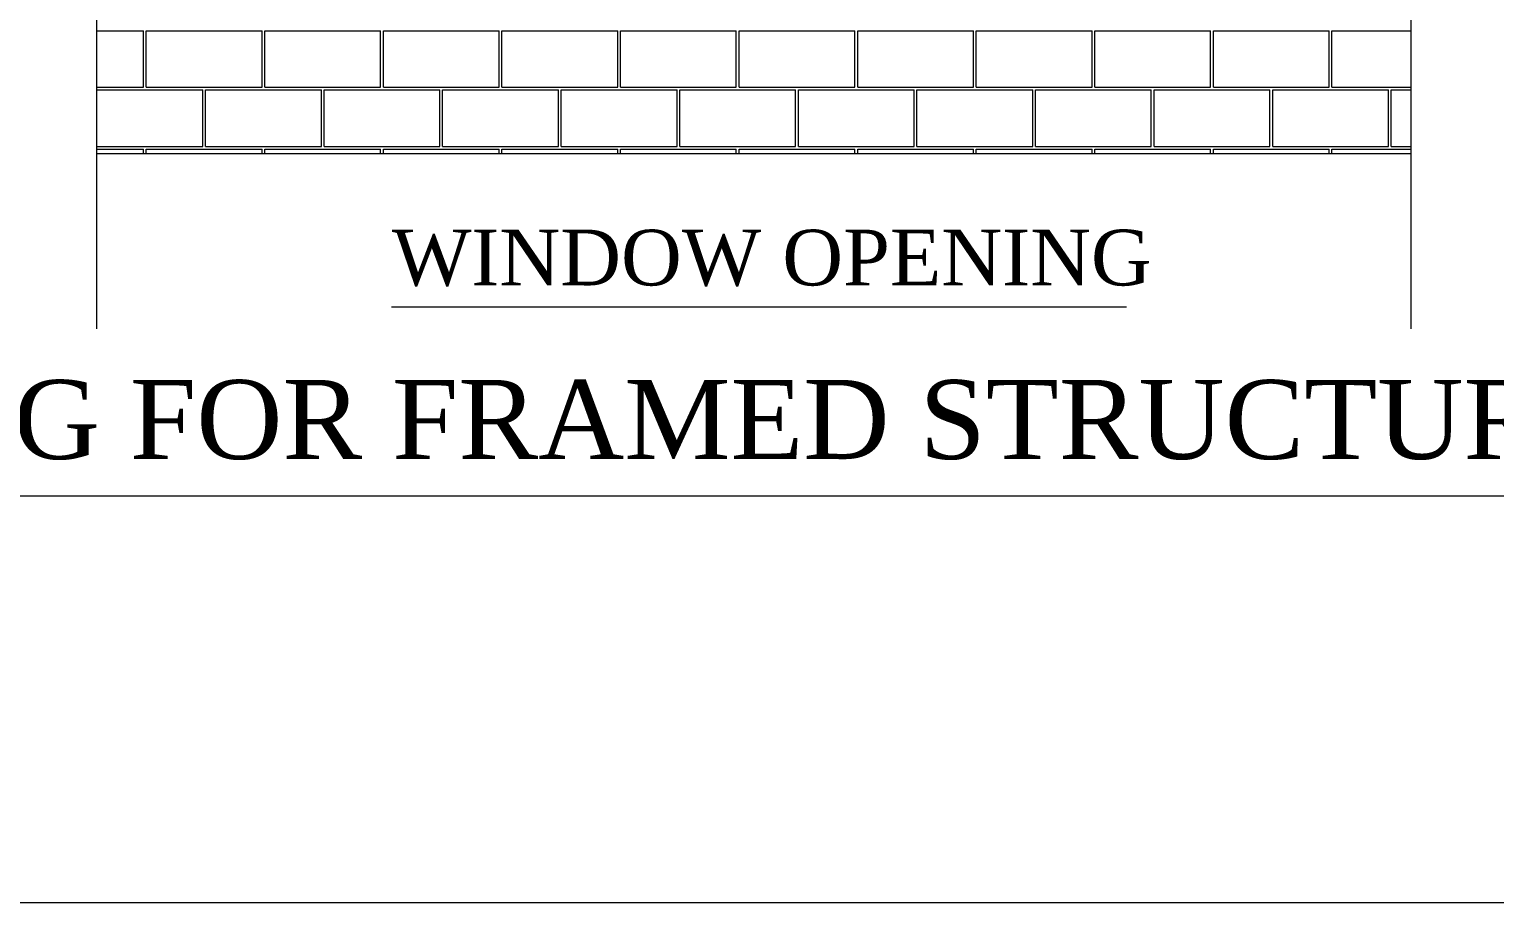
# Model space of a CAD drawing. Header units: metres. Extents: x -1560643 to -1560434, y 43491 to 43663.
# Drawn here: x -1560588.79 to -1560582.86, y 43501.09 to 43504.63 of the extents above; entities that cross this region are included whole.
import ezdxf

# ---------------------------------------------------------------- set-up
doc = ezdxf.new("R2010")
doc.units = ezdxf.units.M
doc.header["$LTSCALE"] = 750
doc.header["$MEASUREMENT"] = 0
doc.layers.get('0').update_dxf_attribs({"lineweight": 5})
doc.layers.add('BLK_1_FLR_0_DRINKING_WATER', color=7, linetype='Continuous', lineweight=5)
doc.styles.add('TIMES', font='times.ttf')

# ---------------------------------------------------------------- blocks, each defined once
blk = doc.blocks.new('A$C52BB42CC')
for p, q in [((2153.57, 513.66), (2153.57, 713.45)), ((2362.94, 513.66), (2362.94, 713.45)), ((2153.57, 561.16), (2161.01, 561.16)), ((2161.01, 552.16), (2161.01, 561.16)), ((2161.45, 561.16), (2179.89, 561.16)), ((2161.45, 552.16), (2161.45, 561.16)), ((2179.89, 552.16), (2179.89, 561.16)), ((2180.34, 561.16), (2198.78, 561.16)), ((2180.34, 552.16), (2180.34, 561.16)), ((2198.78, 552.16), (2198.78, 561.16)), ((2199.22, 561.16), (2217.66, 561.16)), ((2199.22, 552.16), (2199.22, 561.16)), ((2217.66, 552.16), (2217.66, 561.16)), ((2218.11, 561.16), (2236.55, 561.16)), ((2218.11, 552.16), (2218.11, 561.16)), ((2236.55, 552.16), (2236.55, 561.16)), ((2236.99, 561.16), (2255.43, 561.16)), ((2236.99, 552.16), (2236.99, 561.16)), ((2255.43, 552.16), (2255.43, 561.16)), ((2255.88, 561.16), (2274.32, 561.16)), ((2255.88, 552.16), (2255.88, 561.16)), ((2274.32, 552.16), (2274.32, 561.16)), ((2274.76, 561.16), (2293.2, 561.16)), ((2274.76, 552.16), (2274.76, 561.16)), ((2293.2, 552.16), (2293.2, 561.16)), ((2293.65, 561.16), (2312.09, 561.16)), ((2293.65, 552.16), (2293.65, 561.16)), ((2312.09, 552.16), (2312.09, 561.16)), ((2312.53, 561.16), (2330.97, 561.16)), ((2312.53, 552.16), (2312.53, 561.16)), ((2330.97, 552.16), (2330.97, 561.16)), ((2331.42, 561.16), (2349.86, 561.16)), ((2331.42, 552.16), (2331.42, 561.16)), ((2349.86, 552.16), (2349.86, 561.16)), ((2350.3, 561.16), (2362.94, 561.16)), ((2350.3, 552.16), (2350.3, 561.16)), ((2153.57, 552.16), (2161.01, 552.16)), ((2153.57, 551.72), (2170.45, 551.72)), ((2161.45, 552.16), (2179.89, 552.16)), ((2170.45, 542.72), (2170.45, 551.72)), ((2170.89, 551.72), (2189.34, 551.72)), ((2170.89, 542.72), (2170.89, 551.72)), ((2180.34, 552.16), (2198.78, 552.16)), ((2189.34, 542.72), (2189.34, 551.72)), ((2189.78, 551.72), (2208.22, 551.72)), ((2189.78, 542.72), (2189.78, 551.72)), ((2199.22, 552.16), (2217.66, 552.16)), ((2208.22, 542.72), (2208.22, 551.72)), ((2208.66, 551.72), (2227.11, 551.72)), ((2208.66, 542.72), (2208.66, 551.72)), ((2218.11, 552.16), (2236.55, 552.16)), ((2227.11, 542.72), (2227.11, 551.72)), ((2227.55, 542.72), (2227.55, 551.72)), ((2227.55, 551.72), (2245.99, 551.72)), ((2236.99, 552.16), (2255.43, 552.16)), ((2245.99, 542.72), (2245.99, 551.72)), ((2246.43, 551.72), (2264.88, 551.72)), ((2246.43, 542.72), (2246.43, 551.72)), ((2255.88, 552.16), (2274.32, 552.16)), ((2264.88, 542.72), (2264.88, 551.72)), ((2265.32, 551.72), (2283.76, 551.72)), ((2265.32, 542.72), (2265.32, 551.72)), ((2274.76, 552.16), (2293.2, 552.16)), ((2283.76, 542.72), (2283.76, 551.72)), ((2284.2, 551.72), (2302.65, 551.72)), ((2284.2, 542.72), (2284.2, 551.72)), ((2293.65, 552.16), (2312.09, 552.16)), ((2302.65, 542.72), (2302.65, 551.72)), ((2303.09, 551.72), (2321.53, 551.72)), ((2303.09, 542.72), (2303.09, 551.72)), ((2312.53, 552.16), (2330.97, 552.16)), ((2321.53, 542.72), (2321.53, 551.72)), ((2321.97, 551.72), (2340.41, 551.72)), ((2321.97, 542.72), (2321.97, 551.72)), ((2331.42, 552.16), (2349.86, 552.16)), ((2340.41, 542.72), (2340.41, 551.72)), ((2340.86, 551.72), (2359.3, 551.72)), ((2340.86, 542.72), (2340.86, 551.72)), ((2350.3, 552.16), (2362.94, 552.16)), ((2359.3, 542.72), (2359.3, 551.72)), ((2359.74, 551.72), (2362.94, 551.72)), ((2359.74, 542.72), (2359.74, 551.72)), ((2153.57, 542.72), (2170.45, 542.72)), ((2153.57, 542.28), (2161.01, 542.28)), ((2362.94, 541.54), (2153.57, 541.54)), ((2161.01, 541.54), (2161.01, 542.28)), ((2161.45, 542.28), (2179.89, 542.28)), ((2161.45, 541.54), (2161.45, 542.28)), ((2170.89, 542.72), (2189.34, 542.72)), ((2179.89, 541.54), (2179.89, 542.28)), ((2180.34, 542.28), (2198.78, 542.28)), ((2180.34, 541.54), (2180.34, 542.28)), ((2189.78, 542.72), (2208.22, 542.72)), ((2198.78, 541.54), (2198.78, 542.28)), ((2199.22, 542.28), (2217.66, 542.28)), ((2199.22, 541.54), (2199.22, 542.28)), ((2208.66, 542.72), (2227.11, 542.72)), ((2217.66, 541.54), (2217.66, 542.28)), ((2218.11, 542.28), (2236.55, 542.28)), ((2218.11, 541.54), (2218.11, 542.28)), ((2227.55, 542.72), (2245.99, 542.72)), ((2236.55, 541.54), (2236.55, 542.28)), ((2236.99, 541.54), (2236.99, 542.28)), ((2236.99, 542.28), (2255.43, 542.28)), ((2246.43, 542.72), (2264.88, 542.72)), ((2255.43, 541.54), (2255.43, 542.28)), ((2255.88, 542.28), (2274.32, 542.28)), ((2255.88, 541.54), (2255.88, 542.28)), ((2265.32, 542.72), (2283.76, 542.72)), ((2274.32, 541.54), (2274.32, 542.28)), ((2274.76, 542.28), (2293.2, 542.28)), ((2274.76, 541.54), (2274.76, 542.28)), ((2284.2, 542.72), (2302.65, 542.72)), ((2293.2, 541.54), (2293.2, 542.28)), ((2293.65, 542.28), (2312.09, 542.28)), ((2293.65, 541.54), (2293.65, 542.28)), ((2303.09, 542.72), (2321.53, 542.72)), ((2312.09, 541.54), (2312.09, 542.28)), ((2312.53, 542.28), (2330.97, 542.28)), ((2312.53, 541.54), (2312.53, 542.28)), ((2321.97, 542.72), (2340.41, 542.72)), ((2330.97, 541.54), (2330.97, 542.28)), ((2331.42, 542.28), (2349.86, 542.28)), ((2331.42, 541.54), (2331.42, 542.28)), ((2340.86, 542.72), (2359.3, 542.72)), ((2349.86, 541.54), (2349.86, 542.28)), ((2350.3, 542.28), (2362.94, 542.28)), ((2350.3, 541.54), (2350.3, 542.28)), ((2359.74, 542.72), (2362.94, 542.72)), ((2200.51, 517.16), (2317.57, 517.16)), ((1807.13, 487.08), (2385.49, 487.08))]:
    blk.add_line(p, q)
blk.add_lwpolyline([(1557.51, 1007.56), (2395.37, 1007.56), (2395.65, 422.28), (1557.51, 422.28)], close=True)
at = {"style": 'TIMES'}
for s, height, p in [('WINDOW OPENING', 8.8768, (2200.58, 520.6)), ('SEISMIC REINFORCEMENT DETAILING FOR FRAMED STRUCTURES', 12.5898, (1807.59, 492.95))]:
    blk.add_text(s, height=height, dxfattribs=at).set_placement(p)

msp = doc.modelspace()

# ---------------------------------------------------------------- block references
at = {"layer": 'BLK_1_FLR_0_DRINKING_WATER', "xscale": 0.0254016284015961, "yscale": 0.0254016284015961, "zscale": 0.0254016284015961}
msp.add_blockref('A$C52BB42CC', (-1560643.21924, 43490.36698), dxfattribs=at)

doc.saveas('drawing.dxf')
